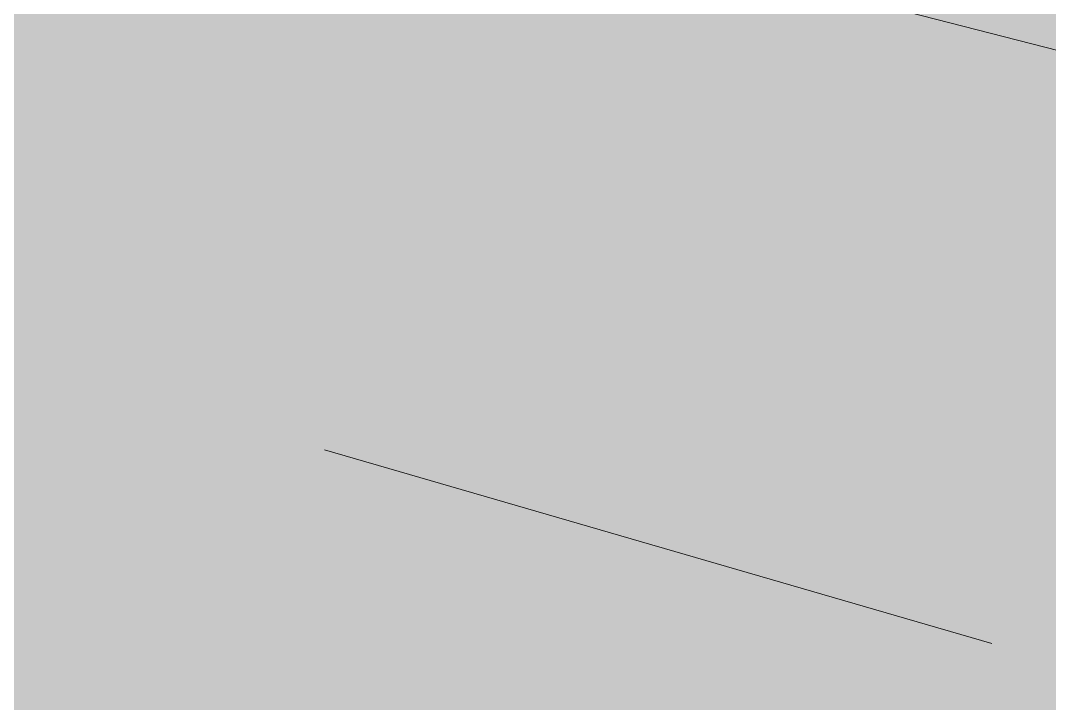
# Model space of a CAD drawing. Header units: millimetres. Extents: x 0 to 84100, y 0 to 59400.
# Drawn here: x 47995.64 to 48022.87, y 37953.35 to 37971.41 of the extents above; entities that cross this region are included whole.
import ezdxf

# ---------------------------------------------------------------- set-up
doc = ezdxf.new("R2010")
doc.units = ezdxf.units.MM
doc.layers.add('10_見えがかり', color=7, linetype='Continuous', lineweight=13)
doc.layers.add('12_見えがかり（ガラス）', color=5, linetype='Continuous', lineweight=9)

msp = doc.modelspace()

# ---------------------------------------------------------------- hatches: boundary and pattern name
at = {"layer": '10_見えがかり', "true_color": 0xbdbdbd}
msp.add_hatch(color=8, dxfattribs=at).paths.add_polyline_path([(47795.325, 38033.139), (47805.325, 38023.139), (47835.325, 38023.139), (47845.325, 38013.139), (47875.325, 38013.139), (47885.325, 38003.139), (47915.325, 38003.139), (47925.325, 37993.139), (47945.325, 37993.139), (47955.325, 37983.139), (47985.325, 37983.139), (47995.325, 37973.139), (48025.325, 37973.139), (48035.325, 37963.139), (48065.325, 37963.139), (48075.325, 37953.139), (48105.325, 37953.139), (48115.325, 37943.139), (48145.325, 37943.139), (48155.325, 37933.139), (48185.325, 37933.139), (48195.325, 37923.139), (48225.325, 37923.139), (48235.325, 37913.139), (48265.325, 37913.139), (48275.325, 37903.139), (48305.325, 37903.139), (48315.325, 37893.139), (48335.325, 37893.139), (48345.325, 37883.139), (48375.325, 37883.139), (48385.325, 37873.139), (48395.325, 37873.139), (48410.325, 37858.139), (48405.325, 37853.139), (48385.325, 37853.139), (48375.325, 37853.139), (48365.325, 37863.139), (48345.325, 37863.139), (48335.325, 37863.139), (48325.325, 37873.139), (48315.325, 37873.139), (48295.325, 37873.139), (48285.325, 37883.139), (48255.325, 37883.139), (48245.325, 37893.139), (48225.325, 37893.139), (48215.325, 37903.139), (48185.325, 37903.139), (48175.325, 37913.139), (48155.325, 37913.139), (48145.325, 37923.139), (48135.325, 37923.139), (48115.325, 37923.139), (48105.325, 37933.139), (48095.325, 37933.139), (48085.325, 37933.139), (48075.325, 37943.139), (48055.325, 37943.139), (48045.325, 37943.139), (48035.325, 37953.139), (48025.325, 37953.139), (48015.325, 37953.139), (48005.325, 37963.139), (47985.325, 37963.139), (47975.325, 37973.139), (47945.325, 37973.139), (47935.325, 37983.139), (47915.325, 37983.139), (47905.325, 37993.139), (47875.325, 37993.139), (47865.325, 38003.139), (47845.325, 38003.139), (47835.325, 38013.139), (47805.325, 38013.139), (47795.325, 38023.139), (47775.325, 38023.139), (47765.325, 38033.139)])
at = {"layer": '12_見えがかり（ガラス）', "true_color": 0xdce9f2}
msp.add_hatch(color=8, dxfattribs=at).paths.add_polyline_path([(47415.325, 38133.139), (47425.325, 38123.139), (47455.325, 38123.139), (47465.325, 38113.139), (47485.325, 38113.139), (47495.325, 38103.139), (47525.325, 38103.139), (47535.325, 38093.139), (47555.325, 38093.139), (47565.325, 38083.139), (47595.325, 38083.139), (47605.325, 38073.139), (47625.325, 38073.139), (47635.325, 38063.139), (47665.325, 38063.139), (47675.325, 38053.139), (47695.325, 38053.139), (47705.325, 38043.139), (47725.325, 38043.139), (47735.325, 38033.139), (47765.325, 38033.139), (47775.325, 38023.139), (47795.325, 38023.139), (47805.325, 38013.139), (47835.325, 38013.139), (47845.325, 38003.139), (47865.325, 38003.139), (47875.325, 37993.139), (47905.325, 37993.139), (47915.325, 37983.139), (47935.325, 37983.139), (47945.325, 37973.139), (47975.325, 37973.139), (47985.325, 37963.139), (48005.325, 37963.139), (48015.325, 37953.139), (48035.325, 37953.139), (48045.325, 37943.139), (48075.325, 37943.139), (48085.325, 37933.139), (48105.325, 37933.139), (48115.325, 37923.139), (48145.325, 37923.139), (48155.325, 37913.139), (48175.325, 37913.139), (48185.325, 37903.139), (48215.325, 37903.139), (48225.325, 37893.139), (48245.325, 37893.139), (48255.325, 37883.139), (48285.325, 37883.139), (48295.325, 37873.139), (48315.325, 37873.139), (48325.325, 37863.139), (48345.325, 37863.139), (48355.325, 37853.139), (48385.325, 37853.139), (48395.325, 37843.139), (48415.325, 37843.139), (48425.325, 37833.139), (48455.325, 37833.139), (48465.325, 37823.139), (48485.325, 37823.139), (48495.325, 37813.139), (48525.325, 37813.139), (48535.325, 37803.139), (48555.325, 37803.139), (48565.325, 37793.139), (48595.325, 37793.139), (48605.325, 37783.139), (48625.325, 37783.139), (48635.325, 37773.139), (48665.325, 37773.139), (48690.325, 37748.139), (48690.325, 37728.139), (48685.325, 37723.139), (48675.325, 37733.139), (48655.325, 37733.139), (48645.325, 37743.139), (48615.325, 37743.139), (48605.325, 37753.139), (48585.325, 37753.139), (48575.325, 37763.139), (48545.325, 37763.139), (48535.325, 37773.139), (48515.325, 37773.139), (48505.325, 37783.139), (48475.325, 37783.139), (48465.325, 37793.139), (48445.325, 37793.139), (48435.325, 37803.139), (48415.325, 37803.139), (48405.325, 37813.139), (48375.325, 37813.139), (48365.325, 37823.139), (48345.325, 37823.139), (48335.325, 37833.139), (48305.325, 37833.139), (48295.325, 37843.139), (48275.325, 37843.139), (48265.325, 37853.139), (48235.325, 37853.139), (48225.325, 37863.139), (48205.325, 37863.139), (48195.325, 37873.139), (48175.325, 37873.139), (48165.325, 37883.139), (48135.325, 37883.139), (48125.325, 37893.139), (48105.325, 37893.139), (48095.325, 37903.139), (48065.325, 37903.139), (48055.325, 37913.139), (48035.325, 37913.139), (48025.325, 37923.139), (48005.325, 37923.139), (47995.325, 37933.139), (47965.325, 37933.139), (47955.325, 37943.139), (47935.325, 37943.139), (47925.325, 37953.139), (47895.325, 37953.139), (47885.325, 37963.139), (47865.325, 37963.139), (47855.325, 37973.139), (47825.325, 37973.139), (47815.325, 37983.139), (47795.325, 37983.139), (47785.325, 37993.139), (47765.325, 37993.139), (47755.325, 38003.139), (47725.325, 38003.139), (47715.325, 38013.139), (47695.325, 38013.139), (47685.325, 38023.139), (47655.325, 38023.139), (47645.325, 38033.139), (47625.325, 38033.139), (47615.325, 38043.139), (47595.325, 38043.139), (47585.325, 38053.139), (47555.325, 38053.139), (47545.325, 38063.139), (47525.325, 38063.139), (47515.325, 38073.139), (47485.325, 38073.139), (47475.325, 38083.139), (47455.325, 38083.139), (47445.325, 38093.139), (47425.325, 38093.139), (47420.325, 38098.139), (47420.325, 38108.139), (47400.325, 38128.139), (47405.325, 38133.139)])

# ---------------------------------------------------------------- linework, layer by layer
at = {"layer": '10_見えがかり'}
msp.add_lwpolyline([(47631.98, 38071.007), (47920.15, 37997.041), (48218.846, 37920.371), (48399.645, 37873.964), (48420.506, 37847.107)], dxfattribs=at)
at = {"layer": '12_見えがかり（ガラス）'}
msp.add_lwpolyline([(48003.683, 37960.053), (48021.34, 37954.935)], dxfattribs=at)

doc.saveas('drawing.dxf')
